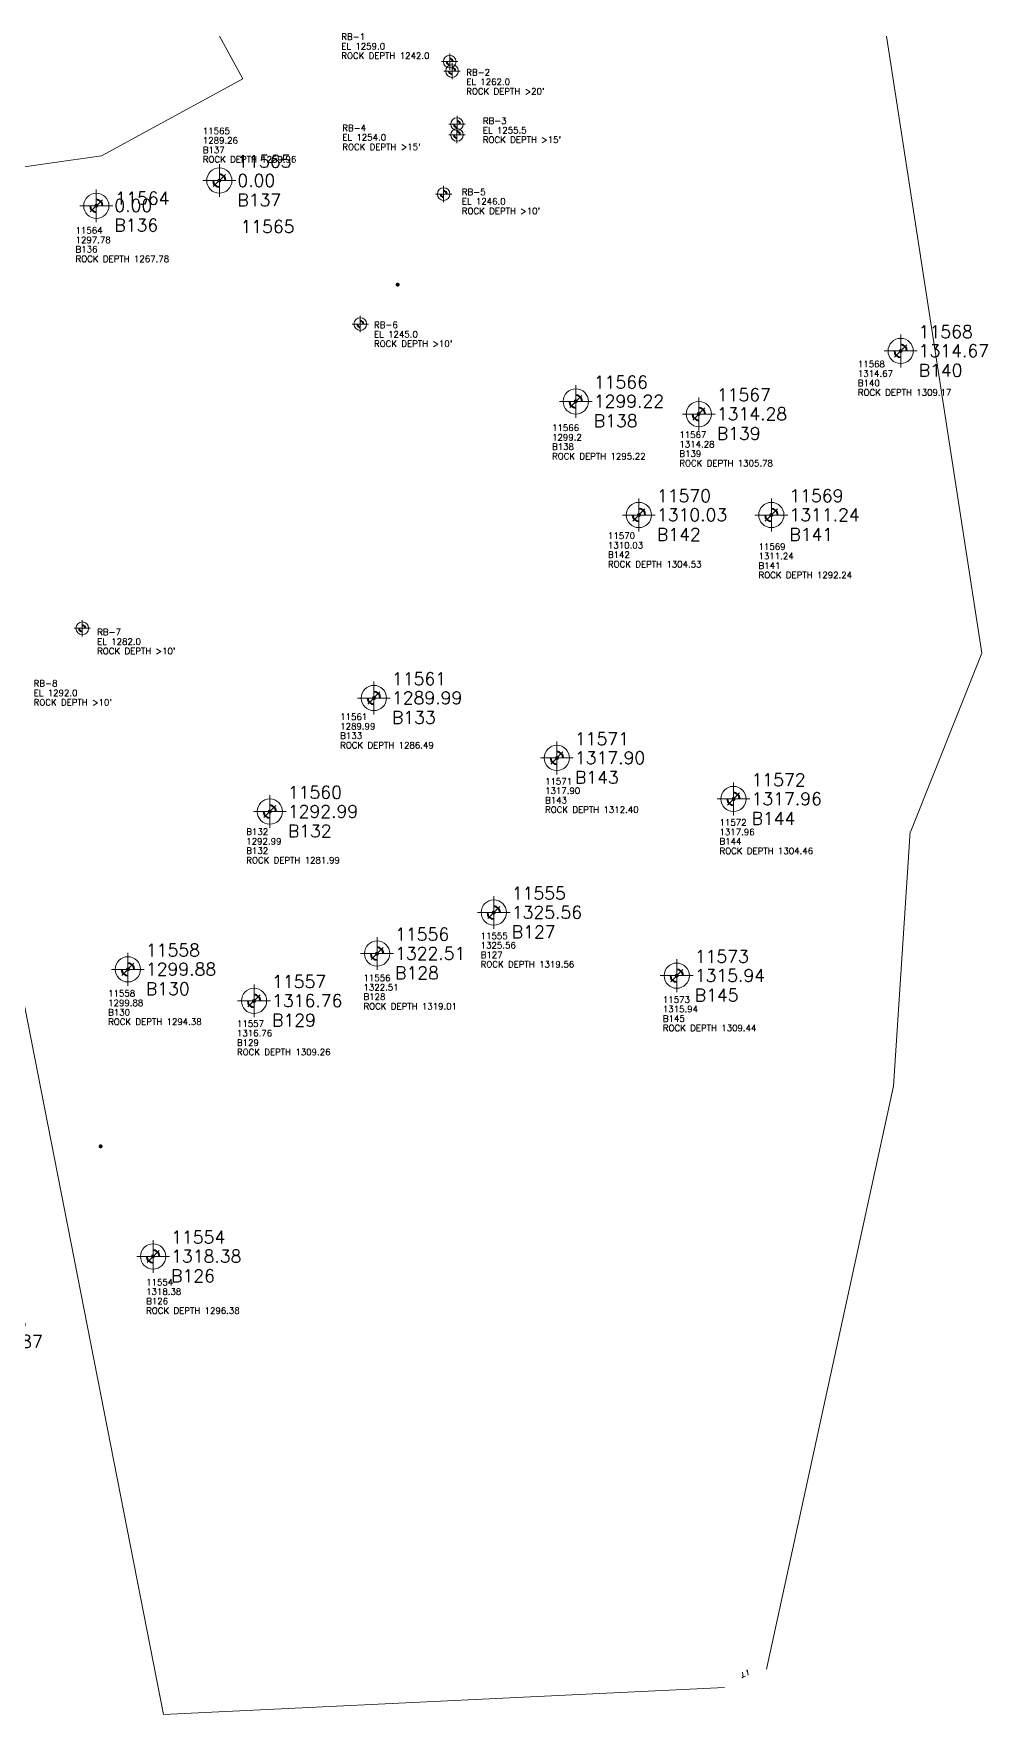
# Model space of a CAD drawing. Header units: metres. Extents: x 11336499 to 11339752, y 6750829 to 6753493.
# Drawn here: x 11338241 to 11339752, y 6750829 to 6753493 of the extents above; entities that cross this region are included whole.
import ezdxf

# ---------------------------------------------------------------- set-up
doc = ezdxf.new("R2010")
doc.units = ezdxf.units.M
doc.header["$MEASUREMENT"] = 0
for name, color, linetype, lineweight in [('Level 12', 7, 'Continuous', 5), ('Level 13', 7, 'Continuous', 5), ('Level 30', 7, 'Continuous', 5), ('Level 31', 7, 'Continuous', 5), ('Level 31 (Construction)', 7, 'Continuous', 5), ('Level 5', 7, 'Continuous', 5), ('Level 54', 7, 'Continuous', 5), ('Level 7', 7, 'Continuous', 5), ('Level 8', 7, 'Continuous', 5)]:
    doc.layers.add(name, color=color, linetype=linetype, lineweight=lineweight)
doc.styles.add('Style-romans', font='romans.shx')
doc.styles.add('Style-romans I 0.26180', font='romans.shx', dxfattribs={"oblique": 15})

# ---------------------------------------------------------------- blocks, each defined once
blk = doc.blocks.new('POINT0')
at = {"layer": 'Level 7', "color": 7, "linetype": 'Continuous', "lineweight": 5}
blk.add_line((-0.04, -0.04), (0.04, 0.04), dxfattribs=at)
blk.add_line((-0.04, -0.04), (0.04, 0.04), dxfattribs=at)
at = {"layer": 'Level 13', "color": 7, "linetype": 'Continuous', "lineweight": 5, "style": 'Style-romans'}
blk.add_attdef('elev', (0, 0), '', height=0.0833, dxfattribs=at)
at = {"layer": 'Level 30', "color": 7, "linetype": 'Continuous', "lineweight": 5, "style": 'Style-romans'}
for tag in ['desc', 'desc', 'desc', 'point', 'point']:
    blk.add_attdef(tag, (0, 0), '', height=0.0833, dxfattribs=at)
blk = doc.blocks.new('BM0')
at = {"layer": 'Level 8', "color": 1, "linetype": 'Continuous', "lineweight": 5}
for p, q in [((-0.13, 0), (0.13, 0)), ((0, -0.13), (0, 0.13))]:
    blk.add_line(p, q, dxfattribs=at)
blk.add_circle((0, 0), 0.1, dxfattribs=at)
at = {"layer": 'Level 8', "color": 1, "linetype": 'Continuous', "lineweight": 40}
for start, end in [(180, 270), (0, 90)]:
    blk.add_arc((0, 0), 0.05, start, end, dxfattribs=at)
blk = doc.blocks.new('POINT0_3')
at = {"layer": 'Level 7', "color": 7, "linetype": 'Continuous', "lineweight": 5}
blk.add_line((-0.04, -0.04), (0.04, 0.04), dxfattribs=at)
blk.add_line((-0.04, -0.04), (0.04, 0.04), dxfattribs=at)
at = {"layer": 'Level 13', "color": 7, "linetype": 'Continuous', "lineweight": 5, "style": 'Style-romans'}
blk.add_attdef('elev', (0, 0), '', height=0.0833, dxfattribs=at)
at = {"layer": 'Level 30', "color": 7, "linetype": 'Continuous', "lineweight": 5, "style": 'Style-romans'}
for tag in ['desc', 'desc', 'desc', 'point', 'point']:
    blk.add_attdef(tag, (0, 0), '', height=0.0833, dxfattribs=at)
blk = doc.blocks.new('POINT0_4')
at = {"layer": 'Level 7', "color": 7, "linetype": 'Continuous', "lineweight": 5}
blk.add_line((-0.04, -0.04), (0.04, 0.04), dxfattribs=at)
blk.add_line((-0.04, -0.04), (0.04, 0.04), dxfattribs=at)
at = {"layer": 'Level 13', "color": 7, "linetype": 'Continuous', "lineweight": 5, "style": 'Style-romans'}
blk.add_attdef('elev', (0, 0), '', height=0.0833, dxfattribs=at)
at = {"layer": 'Level 30', "color": 7, "linetype": 'Continuous', "lineweight": 5, "style": 'Style-romans'}
for tag in ['desc', 'desc', 'desc', 'point', 'point']:
    blk.add_attdef(tag, (0, 0), '', height=0.0833, dxfattribs=at)
blk = doc.blocks.new('LIN_NU')
at = {"layer": 'Level 31 (Construction)', "color": 7, "linetype": 'Continuous', "lineweight": 5}
blk.add_point((0, 0), dxfattribs=at)
at = {"layer": 'Level 5', "color": 4, "linetype": 'Continuous', "lineweight": 5, "style": 'Style-romans I 0.26180', "oblique": 15, "flags": 1}
for tag in ['linbrg', 'linbrg', 'linlen', 'linlen', 'linlen']:
    blk.add_attdef(tag, (0, 0), '', height=0.0000198, rotation=360, dxfattribs=at)
at = {"layer": 'Level 5', "color": 4, "linetype": 'Continuous', "lineweight": 5, "style": 'Style-romans I 0.26180', "oblique": 15}
blk.add_attdef('linnum', (0, 0), '', height=0.0833, rotation=360, dxfattribs=at)

msp = doc.modelspace()

# ---------------------------------------------------------------- linework, layer by layer
at = {"layer": 'Level 5', "color": 4, "linetype": 'Continuous', "lineweight": 5}
for p, q in [((11338572.3393, 6753421.1068), (11338535.4086, 6753488.8037)), ((11339743.4628, 6752510.891), (11339592.5353, 6753488.8037)), ((11338347.9367, 6753299.1116), (11338572.3393, 6753421.1068)), ((11337942.0958, 6753241.8543), (11338347.9367, 6753299.1116)), ((11339743.4628, 6752510.891), (11339630.8198, 6752229.137)), ((11339603.3732, 6751824.9932), (11339629.8224, 6752228.6025)), ((11338446.3957, 6750829.2656), (11338221.1544, 6751976.8398)), ((11339603.3732, 6751824.9932), (11339402.2622, 6750901.0734)), ((11339335.8045, 6750871.6967), (11338446.4151, 6750829.2846))]:
    msp.add_line(p, q, dxfattribs=at)
at = {"layer": 'Level 54', "color": 2, "linetype": 'Continuous', "lineweight": 140}
for p in [(11338535, 6753260, 1259.96), (11338340, 6753220, 1267.78), (11339615, 6752990, 1309.17), (11339100, 6752910, 1295.22), (11339295, 6752890, 1305.78), (11339200, 6752730, 1304.53), (11339410, 6752730, 1292.24), (11338780, 6752440, 1286.49), (11339070, 6752345, 1312.4), (11339350, 6752280, 1304.46), (11338615, 6752260, 1281.99), (11338970, 6752100, 1319.56), (11338785, 6752035, 1319.01), (11338390, 6752010, 1294.38), (11339260, 6752000, 1309.44), (11338590, 6751960, 1309.26), (11338430, 6751555, 1296.38)]:
    msp.add_point(p, dxfattribs=at)
at = {"layer": 'Level 54', "color": 2, "linetype": 'Continuous', "lineweight": 211}
for p in [(11338817.6449, 6753095.2064), (11338347.0632, 6751729.5297), (11338347.0632, 6751729.5297)]:
    msp.add_point(p, dxfattribs=at)

# ---------------------------------------------------------------- block references
at = {"layer": 'Level 31', "color": 7, "linetype": 'Continuous', "lineweight": 5, "xscale": 96.0384171214633, "yscale": 96.0384171214633, "zscale": 96.0384171214633, "rotation": 23.84712496822024}
msp.add_blockref('LIN_NU', (11339364.2473, 6750887.6861), dxfattribs=at).add_auto_attribs({'linnum': 'L1'})
at = {"layer": 'Level 7', "color": 7, "linetype": 'Continuous', "lineweight": 5}
ref = msp.add_blockref('POINT0_3', (11338535, 6753260, 1289.26), dxfattribs=dict(at, xscale=240, yscale=240, zscale=240))
ref.add_attrib('elev', '0.00', (11338563.5804, 6753250.3259, 1289.26), dxfattribs={"layer": 'Level 13', "color": 7, "linetype": 'Continuous', "lineweight": 5, "height": 19.9999, "style": 'Style-romans'})
ref.add_attrib('point', '11565', (11338568.5014, 6753177.0908, 1289.26), dxfattribs={"layer": 'Level 30', "color": 7, "linetype": 'Continuous', "lineweight": 5, "height": 19.9999, "style": 'Style-romans'})
ref.add_attrib('point', '11565', (11338563.5804, 6753280.5191, 1289.26), dxfattribs={"layer": 'Level 30', "color": 7, "linetype": 'Continuous', "lineweight": 5, "height": 19.9999, "style": 'Style-romans'})
ref.add_attrib('desc', 'B137', (11338563.5804, 6753219.2533, 1289.26), dxfattribs={"layer": 'Level 30', "color": 7, "linetype": 'Continuous', "lineweight": 5, "height": 19.9999, "style": 'Style-romans'})
ref.add_attrib('desc', 'B137', (11338563.5804, 6753219.2533, 1289.26), dxfattribs={"layer": 'Level 30', "color": 7, "linetype": 'Continuous', "lineweight": 5, "height": 19.9999, "style": 'Style-romans'})
ref.add_attrib('desc', 'B137', (11338563.5804, 6753219.2533, 1289.26), dxfattribs={"layer": 'Level 30', "color": 7, "linetype": 'Continuous', "lineweight": 5, "height": 19.9999, "style": 'Style-romans'})
ref = msp.add_blockref('POINT0_4', (11338340, 6753220, 1297.78), dxfattribs=dict(at, xscale=240, yscale=240, zscale=240))
ref.add_attrib('elev', '0.00', (11338368.5804, 6753210.3259, 1297.78), dxfattribs={"layer": 'Level 13', "color": 7, "linetype": 'Continuous', "lineweight": 5, "height": 19.9999, "style": 'Style-romans'})
ref.add_attrib('point', '11564', (11338370.1764, 6753221.9385, 1297.78), dxfattribs={"layer": 'Level 30', "color": 7, "linetype": 'Continuous', "lineweight": 5, "height": 19.9999, "style": 'Style-romans'})
ref.add_attrib('point', '11564', (11338370.1764, 6753221.9385, 1297.78), dxfattribs={"layer": 'Level 30', "color": 7, "linetype": 'Continuous', "lineweight": 5, "height": 19.9999, "style": 'Style-romans'})
ref.add_attrib('desc', 'B136', (11338368.5804, 6753179.2533, 1297.78), dxfattribs={"layer": 'Level 30', "color": 7, "linetype": 'Continuous', "lineweight": 5, "height": 19.9999, "style": 'Style-romans'})
ref.add_attrib('desc', 'B136', (11338368.5804, 6753179.2533, 1297.78), dxfattribs={"layer": 'Level 30', "color": 7, "linetype": 'Continuous', "lineweight": 5, "height": 19.9999, "style": 'Style-romans'})
ref.add_attrib('desc', 'B136', (11338368.5804, 6753179.2533, 1297.78), dxfattribs={"layer": 'Level 30', "color": 7, "linetype": 'Continuous', "lineweight": 5, "height": 19.9999, "style": 'Style-romans'})
ref = msp.add_blockref('POINT0', (11339615, 6752990, 1314.67), dxfattribs=dict(at, xscale=240, yscale=240, zscale=240))
ref.add_attrib('elev', '1314.67', (11339643.5804, 6752980.3259, 1314.67), dxfattribs={"layer": 'Level 13', "color": 7, "linetype": 'Continuous', "lineweight": 5, "height": 19.9999, "style": 'Style-romans'})
ref.add_attrib('point', '11568', (11339643.5804, 6753010.5191, 1314.67), dxfattribs={"layer": 'Level 30', "color": 7, "linetype": 'Continuous', "lineweight": 5, "height": 19.9999, "style": 'Style-romans'})
ref.add_attrib('point', '11568', (11339643.5804, 6753010.5191, 1314.67), dxfattribs={"layer": 'Level 30', "color": 7, "linetype": 'Continuous', "lineweight": 5, "height": 19.9999, "style": 'Style-romans'})
ref.add_attrib('desc', 'B140', (11339643.5804, 6752949.2533, 1314.67), dxfattribs={"layer": 'Level 30', "color": 7, "linetype": 'Continuous', "lineweight": 5, "height": 19.9999, "style": 'Style-romans'})
ref.add_attrib('desc', 'B140', (11339643.5804, 6752949.2533, 1314.67), dxfattribs={"layer": 'Level 30', "color": 7, "linetype": 'Continuous', "lineweight": 5, "height": 19.9999, "style": 'Style-romans'})
ref.add_attrib('desc', 'B140', (11339643.5804, 6752949.2533, 1314.67), dxfattribs={"layer": 'Level 30', "color": 7, "linetype": 'Continuous', "lineweight": 5, "height": 19.9999, "style": 'Style-romans'})
ref = msp.add_blockref('POINT0', (11339100, 6752910, 1299.22), dxfattribs=dict(at, xscale=240, yscale=240, zscale=240))
ref.add_attrib('elev', '1299.22', (11339128.5804, 6752900.3259, 1299.22), dxfattribs={"layer": 'Level 13', "color": 7, "linetype": 'Continuous', "lineweight": 5, "height": 19.9999, "style": 'Style-romans'})
ref.add_attrib('point', '11566', (11339128.5804, 6752930.5191, 1299.22), dxfattribs={"layer": 'Level 30', "color": 7, "linetype": 'Continuous', "lineweight": 5, "height": 19.9999, "style": 'Style-romans'})
ref.add_attrib('point', '11566', (11339128.5804, 6752930.5191, 1299.22), dxfattribs={"layer": 'Level 30', "color": 7, "linetype": 'Continuous', "lineweight": 5, "height": 19.9999, "style": 'Style-romans'})
ref.add_attrib('desc', 'B138', (11339128.5804, 6752869.2533, 1299.22), dxfattribs={"layer": 'Level 30', "color": 7, "linetype": 'Continuous', "lineweight": 5, "height": 19.9999, "style": 'Style-romans'})
ref.add_attrib('desc', 'B138', (11339128.5804, 6752869.2533, 1299.22), dxfattribs={"layer": 'Level 30', "color": 7, "linetype": 'Continuous', "lineweight": 5, "height": 19.9999, "style": 'Style-romans'})
ref.add_attrib('desc', 'B138', (11339128.5804, 6752869.2533, 1299.22), dxfattribs={"layer": 'Level 30', "color": 7, "linetype": 'Continuous', "lineweight": 5, "height": 19.9999, "style": 'Style-romans'})
ref = msp.add_blockref('POINT0', (11339295, 6752890, 1314.28), dxfattribs=dict(at, xscale=240, yscale=240, zscale=240))
ref.add_attrib('elev', '1314.28', (11339323.5804, 6752880.3259, 1314.28), dxfattribs={"layer": 'Level 13', "color": 7, "linetype": 'Continuous', "lineweight": 5, "height": 19.9999, "style": 'Style-romans'})
ref.add_attrib('point', '11567', (11339323.5804, 6752910.5191, 1314.28), dxfattribs={"layer": 'Level 30', "color": 7, "linetype": 'Continuous', "lineweight": 5, "height": 19.9999, "style": 'Style-romans'})
ref.add_attrib('point', '11567', (11339323.5804, 6752910.5191, 1314.28), dxfattribs={"layer": 'Level 30', "color": 7, "linetype": 'Continuous', "lineweight": 5, "height": 19.9999, "style": 'Style-romans'})
ref.add_attrib('desc', 'B139', (11339323.5804, 6752849.2533, 1314.28), dxfattribs={"layer": 'Level 30', "color": 7, "linetype": 'Continuous', "lineweight": 5, "height": 19.9999, "style": 'Style-romans'})
ref.add_attrib('desc', 'B139', (11339323.5804, 6752849.2533, 1314.28), dxfattribs={"layer": 'Level 30', "color": 7, "linetype": 'Continuous', "lineweight": 5, "height": 19.9999, "style": 'Style-romans'})
ref.add_attrib('desc', 'B139', (11339323.5804, 6752849.2533, 1314.28), dxfattribs={"layer": 'Level 30', "color": 7, "linetype": 'Continuous', "lineweight": 5, "height": 19.9999, "style": 'Style-romans'})
ref = msp.add_blockref('POINT0', (11339200, 6752730, 1310.03), dxfattribs=dict(at, xscale=240, yscale=240, zscale=240))
ref.add_attrib('elev', '1310.03', (11339228.5804, 6752720.3259, 1310.03), dxfattribs={"layer": 'Level 13', "color": 7, "linetype": 'Continuous', "lineweight": 5, "height": 19.9999, "style": 'Style-romans'})
ref.add_attrib('point', '11570', (11339228.5804, 6752750.5191, 1310.03), dxfattribs={"layer": 'Level 30', "color": 7, "linetype": 'Continuous', "lineweight": 5, "height": 19.9999, "style": 'Style-romans'})
ref.add_attrib('point', '11570', (11339228.5804, 6752750.5191, 1310.03), dxfattribs={"layer": 'Level 30', "color": 7, "linetype": 'Continuous', "lineweight": 5, "height": 19.9999, "style": 'Style-romans'})
ref.add_attrib('desc', 'B142', (11339228.5804, 6752689.2533, 1310.03), dxfattribs={"layer": 'Level 30', "color": 7, "linetype": 'Continuous', "lineweight": 5, "height": 19.9999, "style": 'Style-romans'})
ref.add_attrib('desc', 'B142', (11339228.5804, 6752689.2533, 1310.03), dxfattribs={"layer": 'Level 30', "color": 7, "linetype": 'Continuous', "lineweight": 5, "height": 19.9999, "style": 'Style-romans'})
ref.add_attrib('desc', 'B142', (11339228.5804, 6752689.2533, 1310.03), dxfattribs={"layer": 'Level 30', "color": 7, "linetype": 'Continuous', "lineweight": 5, "height": 19.9999, "style": 'Style-romans'})
ref = msp.add_blockref('POINT0', (11339410, 6752730, 1311.24), dxfattribs=dict(at, xscale=240, yscale=240, zscale=240))
ref.add_attrib('elev', '1311.24', (11339438.5804, 6752720.3259, 1311.24), dxfattribs={"layer": 'Level 13', "color": 7, "linetype": 'Continuous', "lineweight": 5, "height": 19.9999, "style": 'Style-romans'})
ref.add_attrib('point', '11569', (11339438.5804, 6752750.5191, 1311.24), dxfattribs={"layer": 'Level 30', "color": 7, "linetype": 'Continuous', "lineweight": 5, "height": 19.9999, "style": 'Style-romans'})
ref.add_attrib('point', '11569', (11339438.5804, 6752750.5191, 1311.24), dxfattribs={"layer": 'Level 30', "color": 7, "linetype": 'Continuous', "lineweight": 5, "height": 19.9999, "style": 'Style-romans'})
ref.add_attrib('desc', 'B141', (11339438.5804, 6752689.2533, 1311.24), dxfattribs={"layer": 'Level 30', "color": 7, "linetype": 'Continuous', "lineweight": 5, "height": 19.9999, "style": 'Style-romans'})
ref.add_attrib('desc', 'B141', (11339438.5804, 6752689.2533, 1311.24), dxfattribs={"layer": 'Level 30', "color": 7, "linetype": 'Continuous', "lineweight": 5, "height": 19.9999, "style": 'Style-romans'})
ref.add_attrib('desc', 'B141', (11339438.5804, 6752689.2533, 1311.24), dxfattribs={"layer": 'Level 30', "color": 7, "linetype": 'Continuous', "lineweight": 5, "height": 19.9999, "style": 'Style-romans'})
ref = msp.add_blockref('POINT0', (11338780, 6752440), dxfattribs=dict(at, xscale=240, yscale=240, zscale=240))
ref.add_attrib('elev', '1289.99', (11338808.5804, 6752430.3259), dxfattribs={"layer": 'Level 13', "color": 7, "linetype": 'Continuous', "lineweight": 5, "height": 19.9999, "style": 'Style-romans'})
ref.add_attrib('point', '11561', (11338808.5804, 6752460.5191), dxfattribs={"layer": 'Level 30', "color": 7, "linetype": 'Continuous', "lineweight": 5, "height": 19.9999, "style": 'Style-romans'})
ref.add_attrib('point', '11561', (11338808.5804, 6752460.5191), dxfattribs={"layer": 'Level 30', "color": 7, "linetype": 'Continuous', "lineweight": 5, "height": 19.9999, "style": 'Style-romans'})
ref.add_attrib('desc', 'B133', (11338808.5804, 6752399.2533), dxfattribs={"layer": 'Level 30', "color": 7, "linetype": 'Continuous', "lineweight": 5, "height": 19.9999, "style": 'Style-romans'})
ref.add_attrib('desc', 'B133', (11338808.5804, 6752399.2533), dxfattribs={"layer": 'Level 30', "color": 7, "linetype": 'Continuous', "lineweight": 5, "height": 19.9999, "style": 'Style-romans'})
ref.add_attrib('desc', 'B133', (11338808.5804, 6752399.2533), dxfattribs={"layer": 'Level 30', "color": 7, "linetype": 'Continuous', "lineweight": 5, "height": 19.9999, "style": 'Style-romans'})
ref = msp.add_blockref('POINT0', (11339070, 6752345, 1317.9), dxfattribs=dict(at, xscale=240, yscale=240, zscale=240))
ref.add_attrib('elev', '1317.90', (11339098.5804, 6752335.3259, 1317.9), dxfattribs={"layer": 'Level 13', "color": 7, "linetype": 'Continuous', "lineweight": 5, "height": 19.9999, "style": 'Style-romans'})
ref.add_attrib('point', '11571', (11339098.5804, 6752365.5191, 1317.9), dxfattribs={"layer": 'Level 30', "color": 7, "linetype": 'Continuous', "lineweight": 5, "height": 19.9999, "style": 'Style-romans'})
ref.add_attrib('point', '11571', (11339098.5804, 6752365.5191, 1317.9), dxfattribs={"layer": 'Level 30', "color": 7, "linetype": 'Continuous', "lineweight": 5, "height": 19.9999, "style": 'Style-romans'})
ref.add_attrib('desc', 'B143', (11339098.5804, 6752304.2533, 1317.9), dxfattribs={"layer": 'Level 30', "color": 7, "linetype": 'Continuous', "lineweight": 5, "height": 19.9999, "style": 'Style-romans'})
ref.add_attrib('desc', 'B143', (11339098.5804, 6752304.2533, 1317.9), dxfattribs={"layer": 'Level 30', "color": 7, "linetype": 'Continuous', "lineweight": 5, "height": 19.9999, "style": 'Style-romans'})
ref.add_attrib('desc', 'B143', (11339098.5804, 6752304.2533, 1317.9), dxfattribs={"layer": 'Level 30', "color": 7, "linetype": 'Continuous', "lineweight": 5, "height": 19.9999, "style": 'Style-romans'})
ref = msp.add_blockref('POINT0', (11339350, 6752280, 1317.96), dxfattribs=dict(at, xscale=240, yscale=240, zscale=240))
ref.add_attrib('elev', '1317.96', (11339378.5804, 6752270.3259, 1317.96), dxfattribs={"layer": 'Level 13', "color": 7, "linetype": 'Continuous', "lineweight": 5, "height": 19.9999, "style": 'Style-romans'})
ref.add_attrib('point', '11572', (11339378.5804, 6752300.5191, 1317.96), dxfattribs={"layer": 'Level 30', "color": 7, "linetype": 'Continuous', "lineweight": 5, "height": 19.9999, "style": 'Style-romans'})
ref.add_attrib('point', '11572', (11339378.5804, 6752300.5191, 1317.96), dxfattribs={"layer": 'Level 30', "color": 7, "linetype": 'Continuous', "lineweight": 5, "height": 19.9999, "style": 'Style-romans'})
ref.add_attrib('desc', 'B144', (11339378.5804, 6752239.2533, 1317.96), dxfattribs={"layer": 'Level 30', "color": 7, "linetype": 'Continuous', "lineweight": 5, "height": 19.9999, "style": 'Style-romans'})
ref.add_attrib('desc', 'B144', (11339378.5804, 6752239.2533, 1317.96), dxfattribs={"layer": 'Level 30', "color": 7, "linetype": 'Continuous', "lineweight": 5, "height": 19.9999, "style": 'Style-romans'})
ref.add_attrib('desc', 'B144', (11339378.5804, 6752239.2533, 1317.96), dxfattribs={"layer": 'Level 30', "color": 7, "linetype": 'Continuous', "lineweight": 5, "height": 19.9999, "style": 'Style-romans'})
ref = msp.add_blockref('POINT0', (11338615, 6752260, 1292.99), dxfattribs=dict(at, xscale=240, yscale=240, zscale=240))
ref.add_attrib('elev', '1292.99', (11338643.5804, 6752250.3259, 1292.99), dxfattribs={"layer": 'Level 13', "color": 7, "linetype": 'Continuous', "lineweight": 5, "height": 19.9999, "style": 'Style-romans'})
ref.add_attrib('point', '11560', (11338643.5804, 6752280.5191, 1292.99), dxfattribs={"layer": 'Level 30', "color": 7, "linetype": 'Continuous', "lineweight": 5, "height": 19.9999, "style": 'Style-romans'})
ref.add_attrib('point', '11560', (11338643.5804, 6752280.5191, 1292.99), dxfattribs={"layer": 'Level 30', "color": 7, "linetype": 'Continuous', "lineweight": 5, "height": 19.9999, "style": 'Style-romans'})
ref.add_attrib('desc', 'B132', (11338643.5804, 6752219.2533, 1292.99), dxfattribs={"layer": 'Level 30', "color": 7, "linetype": 'Continuous', "lineweight": 5, "height": 19.9999, "style": 'Style-romans'})
ref.add_attrib('desc', 'B132', (11338643.5804, 6752219.2533, 1292.99), dxfattribs={"layer": 'Level 30', "color": 7, "linetype": 'Continuous', "lineweight": 5, "height": 19.9999, "style": 'Style-romans'})
ref.add_attrib('desc', 'B132', (11338643.5804, 6752219.2533, 1292.99), dxfattribs={"layer": 'Level 30', "color": 7, "linetype": 'Continuous', "lineweight": 5, "height": 19.9999, "style": 'Style-romans'})
ref = msp.add_blockref('POINT0', (11338970, 6752100, 1325.56), dxfattribs=dict(at, xscale=240, yscale=240, zscale=240))
ref.add_attrib('elev', '1325.56', (11338998.5804, 6752090.3259, 1325.56), dxfattribs={"layer": 'Level 13', "color": 7, "linetype": 'Continuous', "lineweight": 5, "height": 19.9999, "style": 'Style-romans'})
ref.add_attrib('point', '11555', (11338998.5804, 6752120.5191, 1325.56), dxfattribs={"layer": 'Level 30', "color": 7, "linetype": 'Continuous', "lineweight": 5, "height": 19.9999, "style": 'Style-romans'})
ref.add_attrib('point', '11555', (11338998.5804, 6752120.5191, 1325.56), dxfattribs={"layer": 'Level 30', "color": 7, "linetype": 'Continuous', "lineweight": 5, "height": 19.9999, "style": 'Style-romans'})
ref.add_attrib('desc', 'B127', (11338998.5804, 6752059.2533, 1325.56), dxfattribs={"layer": 'Level 30', "color": 7, "linetype": 'Continuous', "lineweight": 5, "height": 19.9999, "style": 'Style-romans'})
ref.add_attrib('desc', 'B127', (11338998.5804, 6752059.2533, 1325.56), dxfattribs={"layer": 'Level 30', "color": 7, "linetype": 'Continuous', "lineweight": 5, "height": 19.9999, "style": 'Style-romans'})
ref.add_attrib('desc', 'B127', (11338998.5804, 6752059.2533, 1325.56), dxfattribs={"layer": 'Level 30', "color": 7, "linetype": 'Continuous', "lineweight": 5, "height": 19.9999, "style": 'Style-romans'})
ref = msp.add_blockref('POINT0', (11338785, 6752035, 1322.51), dxfattribs=dict(at, xscale=240, yscale=240, zscale=240))
ref.add_attrib('elev', '1322.51', (11338813.5804, 6752025.3259, 1322.51), dxfattribs={"layer": 'Level 13', "color": 7, "linetype": 'Continuous', "lineweight": 5, "height": 19.9999, "style": 'Style-romans'})
ref.add_attrib('point', '11556', (11338813.5804, 6752055.5191, 1322.51), dxfattribs={"layer": 'Level 30', "color": 7, "linetype": 'Continuous', "lineweight": 5, "height": 19.9999, "style": 'Style-romans'})
ref.add_attrib('point', '11556', (11338813.5804, 6752055.5191, 1322.51), dxfattribs={"layer": 'Level 30', "color": 7, "linetype": 'Continuous', "lineweight": 5, "height": 19.9999, "style": 'Style-romans'})
ref.add_attrib('desc', 'B128', (11338813.5804, 6751994.2533, 1322.51), dxfattribs={"layer": 'Level 30', "color": 7, "linetype": 'Continuous', "lineweight": 5, "height": 19.9999, "style": 'Style-romans'})
ref.add_attrib('desc', 'B128', (11338813.5804, 6751994.2533, 1322.51), dxfattribs={"layer": 'Level 30', "color": 7, "linetype": 'Continuous', "lineweight": 5, "height": 19.9999, "style": 'Style-romans'})
ref.add_attrib('desc', 'B128', (11338813.5804, 6751994.2533, 1322.51), dxfattribs={"layer": 'Level 30', "color": 7, "linetype": 'Continuous', "lineweight": 5, "height": 19.9999, "style": 'Style-romans'})
ref = msp.add_blockref('POINT0', (11338390, 6752010, 1299.88), dxfattribs=dict(at, xscale=240, yscale=240, zscale=240))
ref.add_attrib('elev', '1299.88', (11338418.5804, 6752000.3259, 1299.88), dxfattribs={"layer": 'Level 13', "color": 7, "linetype": 'Continuous', "lineweight": 5, "height": 19.9999, "style": 'Style-romans'})
ref.add_attrib('point', '11558', (11338418.5804, 6752030.5191, 1299.88), dxfattribs={"layer": 'Level 30', "color": 7, "linetype": 'Continuous', "lineweight": 5, "height": 19.9999, "style": 'Style-romans'})
ref.add_attrib('point', '11558', (11338418.5804, 6752030.5191, 1299.88), dxfattribs={"layer": 'Level 30', "color": 7, "linetype": 'Continuous', "lineweight": 5, "height": 19.9999, "style": 'Style-romans'})
ref.add_attrib('desc', 'B130', (11338418.5804, 6751969.2533, 1299.88), dxfattribs={"layer": 'Level 30', "color": 7, "linetype": 'Continuous', "lineweight": 5, "height": 19.9999, "style": 'Style-romans'})
ref.add_attrib('desc', 'B130', (11338418.5804, 6751969.2533, 1299.88), dxfattribs={"layer": 'Level 30', "color": 7, "linetype": 'Continuous', "lineweight": 5, "height": 19.9999, "style": 'Style-romans'})
ref.add_attrib('desc', 'B130', (11338418.5804, 6751969.2533, 1299.88), dxfattribs={"layer": 'Level 30', "color": 7, "linetype": 'Continuous', "lineweight": 5, "height": 19.9999, "style": 'Style-romans'})
ref = msp.add_blockref('POINT0', (11339260, 6752000, 1315.94), dxfattribs=dict(at, xscale=240, yscale=240, zscale=240))
ref.add_attrib('elev', '1315.94', (11339288.5804, 6751990.3259, 1315.94), dxfattribs={"layer": 'Level 13', "color": 7, "linetype": 'Continuous', "lineweight": 5, "height": 19.9999, "style": 'Style-romans'})
ref.add_attrib('point', '11573', (11339288.5804, 6752020.5191, 1315.94), dxfattribs={"layer": 'Level 30', "color": 7, "linetype": 'Continuous', "lineweight": 5, "height": 19.9999, "style": 'Style-romans'})
ref.add_attrib('point', '11573', (11339288.5804, 6752020.5191, 1315.94), dxfattribs={"layer": 'Level 30', "color": 7, "linetype": 'Continuous', "lineweight": 5, "height": 19.9999, "style": 'Style-romans'})
ref.add_attrib('desc', 'B145', (11339288.5804, 6751959.2533, 1315.94), dxfattribs={"layer": 'Level 30', "color": 7, "linetype": 'Continuous', "lineweight": 5, "height": 19.9999, "style": 'Style-romans'})
ref.add_attrib('desc', 'B145', (11339288.5804, 6751959.2533, 1315.94), dxfattribs={"layer": 'Level 30', "color": 7, "linetype": 'Continuous', "lineweight": 5, "height": 19.9999, "style": 'Style-romans'})
ref.add_attrib('desc', 'B145', (11339288.5804, 6751959.2533, 1315.94), dxfattribs={"layer": 'Level 30', "color": 7, "linetype": 'Continuous', "lineweight": 5, "height": 19.9999, "style": 'Style-romans'})
ref = msp.add_blockref('POINT0', (11338590, 6751960, 1316.76), dxfattribs=dict(at, xscale=240, yscale=240, zscale=240))
ref.add_attrib('elev', '1316.76', (11338618.5804, 6751950.3259, 1316.76), dxfattribs={"layer": 'Level 13', "color": 7, "linetype": 'Continuous', "lineweight": 5, "height": 19.9999, "style": 'Style-romans'})
ref.add_attrib('point', '11557', (11338618.5804, 6751980.5191, 1316.76), dxfattribs={"layer": 'Level 30', "color": 7, "linetype": 'Continuous', "lineweight": 5, "height": 19.9999, "style": 'Style-romans'})
ref.add_attrib('point', '11557', (11338618.5804, 6751980.5191, 1316.76), dxfattribs={"layer": 'Level 30', "color": 7, "linetype": 'Continuous', "lineweight": 5, "height": 19.9999, "style": 'Style-romans'})
ref.add_attrib('desc', 'B129', (11338618.5804, 6751919.2533, 1316.76), dxfattribs={"layer": 'Level 30', "color": 7, "linetype": 'Continuous', "lineweight": 5, "height": 19.9999, "style": 'Style-romans'})
ref.add_attrib('desc', 'B129', (11338618.5804, 6751919.2533, 1316.76), dxfattribs={"layer": 'Level 30', "color": 7, "linetype": 'Continuous', "lineweight": 5, "height": 19.9999, "style": 'Style-romans'})
ref.add_attrib('desc', 'B129', (11338618.5804, 6751919.2533, 1316.76), dxfattribs={"layer": 'Level 30', "color": 7, "linetype": 'Continuous', "lineweight": 5, "height": 19.9999, "style": 'Style-romans'})
ref = msp.add_blockref('POINT0', (11338430, 6751555, 1318.38), dxfattribs=dict(at, xscale=240, yscale=240, zscale=240))
ref.add_attrib('elev', '1318.38', (11338458.5804, 6751545.3259, 1318.38), dxfattribs={"layer": 'Level 13', "color": 7, "linetype": 'Continuous', "lineweight": 5, "height": 19.9999, "style": 'Style-romans'})
ref.add_attrib('point', '11554', (11338458.5804, 6751575.5191, 1318.38), dxfattribs={"layer": 'Level 30', "color": 7, "linetype": 'Continuous', "lineweight": 5, "height": 19.9999, "style": 'Style-romans'})
ref.add_attrib('point', '11554', (11338458.5804, 6751575.5191, 1318.38), dxfattribs={"layer": 'Level 30', "color": 7, "linetype": 'Continuous', "lineweight": 5, "height": 19.9999, "style": 'Style-romans'})
ref.add_attrib('desc', 'B126', (11338458.5804, 6751514.2533, 1318.38), dxfattribs={"layer": 'Level 30', "color": 7, "linetype": 'Continuous', "lineweight": 5, "height": 19.9999, "style": 'Style-romans'})
ref.add_attrib('desc', 'B126', (11338458.5804, 6751514.2533, 1318.38), dxfattribs={"layer": 'Level 30', "color": 7, "linetype": 'Continuous', "lineweight": 5, "height": 19.9999, "style": 'Style-romans'})
ref.add_attrib('desc', 'B126', (11338458.5804, 6751514.2533, 1318.38), dxfattribs={"layer": 'Level 30', "color": 7, "linetype": 'Continuous', "lineweight": 5, "height": 19.9999, "style": 'Style-romans'})
ref = msp.add_blockref('POINT0', (11338115, 6751420, 1318.87), dxfattribs=dict(at, xscale=240, yscale=240, zscale=240))
ref.add_attrib('elev', '1318.87', (11338143.5804, 6751410.3259, 1318.87), dxfattribs={"layer": 'Level 13', "color": 7, "linetype": 'Continuous', "lineweight": 5, "height": 19.9999, "style": 'Style-romans'})
ref.add_attrib('point', '11553', (11338143.5804, 6751440.5191, 1318.87), dxfattribs={"layer": 'Level 30', "color": 7, "linetype": 'Continuous', "lineweight": 5, "height": 19.9999, "style": 'Style-romans'})
ref.add_attrib('point', '11553', (11338143.5804, 6751440.5191, 1318.87), dxfattribs={"layer": 'Level 30', "color": 7, "linetype": 'Continuous', "lineweight": 5, "height": 19.9999, "style": 'Style-romans'})
ref.add_attrib('desc', 'B125', (11338143.5804, 6751379.2533, 1318.87), dxfattribs={"layer": 'Level 30', "color": 7, "linetype": 'Continuous', "lineweight": 5, "height": 19.9999, "style": 'Style-romans'})
ref.add_attrib('desc', 'B125', (11338143.5804, 6751379.2533, 1318.87), dxfattribs={"layer": 'Level 30', "color": 7, "linetype": 'Continuous', "lineweight": 5, "height": 19.9999, "style": 'Style-romans'})
ref.add_attrib('desc', 'B125', (11338143.5804, 6751379.2533, 1318.87), dxfattribs={"layer": 'Level 30', "color": 7, "linetype": 'Continuous', "lineweight": 5, "height": 19.9999, "style": 'Style-romans'})
at = {"layer": 'Level 8', "color": 1, "linetype": 'Continuous', "lineweight": 5}
for p, xscale, yscale, zscale in [((11338900.2049, 6753448.5967, 1294.82), 100, 100, 100), ((11338903.9618, 6753433.5563, 1294.82), 100, 100, 100), ((11338911.7282, 6753349.4603, 1294.82), 100, 100, 100), ((11338911.6742, 6753332.4604, 1294.82), 100, 100, 100), ((11338535, 6753260, 1289.26), 200, 200, 200), ((11338890.5647, 6753238.686, 1294.82), 100, 100, 100), ((11338340, 6753220, 1297.78), 200, 200, 200), ((11338758.4157, 6753032.5552, 1294.82), 100, 100, 100), ((11339615, 6752990, 1314.67), 200, 200, 200), ((11339100, 6752910, 1299.22), 200, 200, 200), ((11339295, 6752890, 1314.28), 200, 200, 200), ((11339200, 6752730, 1310.03), 200, 200, 200), ((11339410, 6752730, 1311.24), 200, 200, 200), ((11338317.6533, 6752550.5269, 1294.82), 100, 100, 100), ((11338780, 6752440), 200, 200, 200), ((11339070, 6752345, 1317.9), 200, 200, 200), ((11339350, 6752280, 1317.96), 200, 200, 200), ((11338615, 6752260, 1292.99), 200, 200, 200), ((11338970, 6752100, 1325.56), 200, 200, 200), ((11338785, 6752035, 1322.51), 200, 200, 200), ((11338390, 6752010, 1299.88), 200, 200, 200), ((11339260, 6752000, 1315.94), 200, 200, 200), ((11338590, 6751960, 1316.76), 200, 200, 200), ((11338430, 6751555, 1318.38), 200, 200, 200)]:
    msp.add_blockref('BM0', p, dxfattribs=dict(at, xscale=xscale, yscale=yscale, zscale=zscale))

# ---------------------------------------------------------------- texts
at = {"layer": 'Level 12', "color": 2, "linetype": 'Continuous', "lineweight": 5, "char_height": 10, "attachment_point": 1, "line_spacing_factor": 0.9, "style": 'Style-romans'}
for s, insert in [('RB-1\\PEL 1259.0\\PROCK DEPTH 1242.0', (11338728.331, 6753492.9129, -0.0001)), ("RB-2\\PEL 1262.0\\PROCK DEPTH >20'", (11338926.3721, 6753436.5116, -0.0001)), ("RB-3\\PEL 1255.5\\PROCK DEPTH >15' ", (11338952.6702, 6753359.6983, -0.0001)), ('11565\\P1289.26\\PB137\\PROCK DEPTH 1259.96', (11338508.8225, 6753343.5839, -0.0001)), ("RB-4\\PEL 1254.0\\PROCK DEPTH >15' ", (11338729.941, 6753348.4181, -0.0001)), ("RB-5\\PEL 1246.0\\PROCK DEPTH >10' ", (11338919.3949, 6753246.8957, -0.0001)), ('11564\\P1297.78\\PB136\\PROCK DEPTH 1267.78', (11338307.0634, 6753185.9789, -0.0001)), ("RB-6\\PEL 1245.0\\PROCK DEPTH >10'", (11338780.1644, 6753036.3633, -0.0001)), ('11568\\P1314.67\\PB140\\PROCK DEPTH 1309.17', (11339547.1432, 6752974.1972, -0.0001)), ('11566\\P1299.2\\PB138\\PROCK DEPTH 1295.22', (11339062.4294, 6752873.2315, -0.0001)), ('11567\\P1314.28\\PB139\\PROCK DEPTH 1305.78', (11339264.1885, 6752862.1499, -0.0001)), ('11570\\P1310.03\\PB142\\PROCK DEPTH 1304.53', (11339151.0066, 6752702.0823, -0.0001)), ('11569\\P1311.24\\PB141\\PROCK DEPTH 1292.24', (11339389.6728, 6752684.8443, -0.0001)), ("RB-7\\PEL 1282.0\\PROCK DEPTH >10'", (11338341.3421, 6752549.3908, -0.0001)), ("RB-8\\PEL 1292.0\\PROCK DEPTH >10'", (11338240.677, 6752468.1256, -0.0001)), ('11561\\P1289.99\\PB133\\PROCK DEPTH 1286.49', (11338726.5745, 6752415.192, -0.0001)), ('11571\\P1317.90\\PB143\\PROCK DEPTH 1312.40', (11339051.3573, 6752312.995, -0.0001)), ('11572\\P1317.96\\PB144\\PROCK DEPTH 1304.46', (11339327.8529, 6752247.7367, -0.0001)), ('B132\\P1292.99\\PB132\\PROCK DEPTH 1281.99', (11338577.7158, 6752232.9612, -0.0001)), ('11555\\P1325.56\\PB127\\PROCK DEPTH 1319.56', (11338949.2476, 6752067.9685, -0.0001)), ('11556\\P1322.51\\PB128\\PROCK DEPTH 1319.01', (11338763.4817, 6752001.4788, -0.0001)), ('11558\\P1299.88\\PB130\\PROCK DEPTH 1294.38', (11338358.7334, 6751976.8531, -0.0001)), ('11573\\P1315.94\\PB145\\PROCK DEPTH 1309.44', (11339238.0455, 6751967.0027, -0.0001)), ('11557\\P1316.76\\PB129\\PROCK DEPTH 1309.26', (11338562.9529, 6751928.8328, -0.0001)), ('11554\\P1318.38\\PB126\\PROCK DEPTH 1296.38', (11338419.0157, 6751519.1207, -0.0001))]:
    msp.add_mtext(s, dxfattribs=dict(at, insert=insert))

doc.saveas('drawing.dxf')
